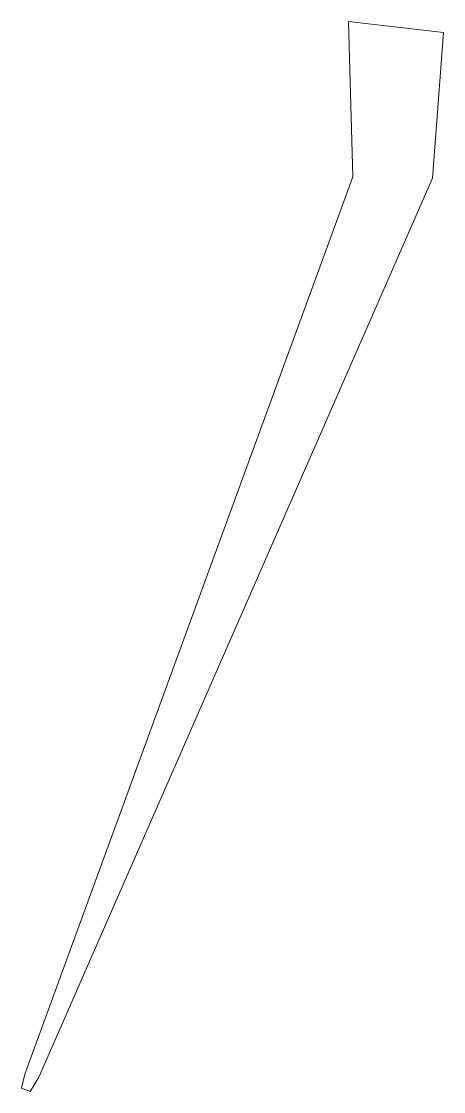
# Model space of a CAD drawing. Header units: inches. Extents: x 0.5 to 6.8, y 0.7 to 16.7.
import ezdxf

# ---------------------------------------------------------------- set-up
doc = ezdxf.new("R2010")
doc.units = ezdxf.units.IN
doc.header["$MEASUREMENT"] = 0
doc.layers.add('Medium_ebl2', color=80, linetype='Continuous', lineweight=0)

msp = doc.modelspace()

# ---------------------------------------------------------------- linework, layer by layer
at = {"layer": 'Medium_ebl2'}
msp.add_lwpolyline([(5.348, 16.662), (5.412, 14.341), (0.513, 0.951), (0.513, 0.951), (0.461, 0.741), (0.594, 0.69), (0.721, 0.903), (0.721, 0.903), (6.603, 14.324), (6.77, 16.497), (5.348, 16.662)], close=True, dxfattribs=at)

doc.saveas('drawing.dxf')
